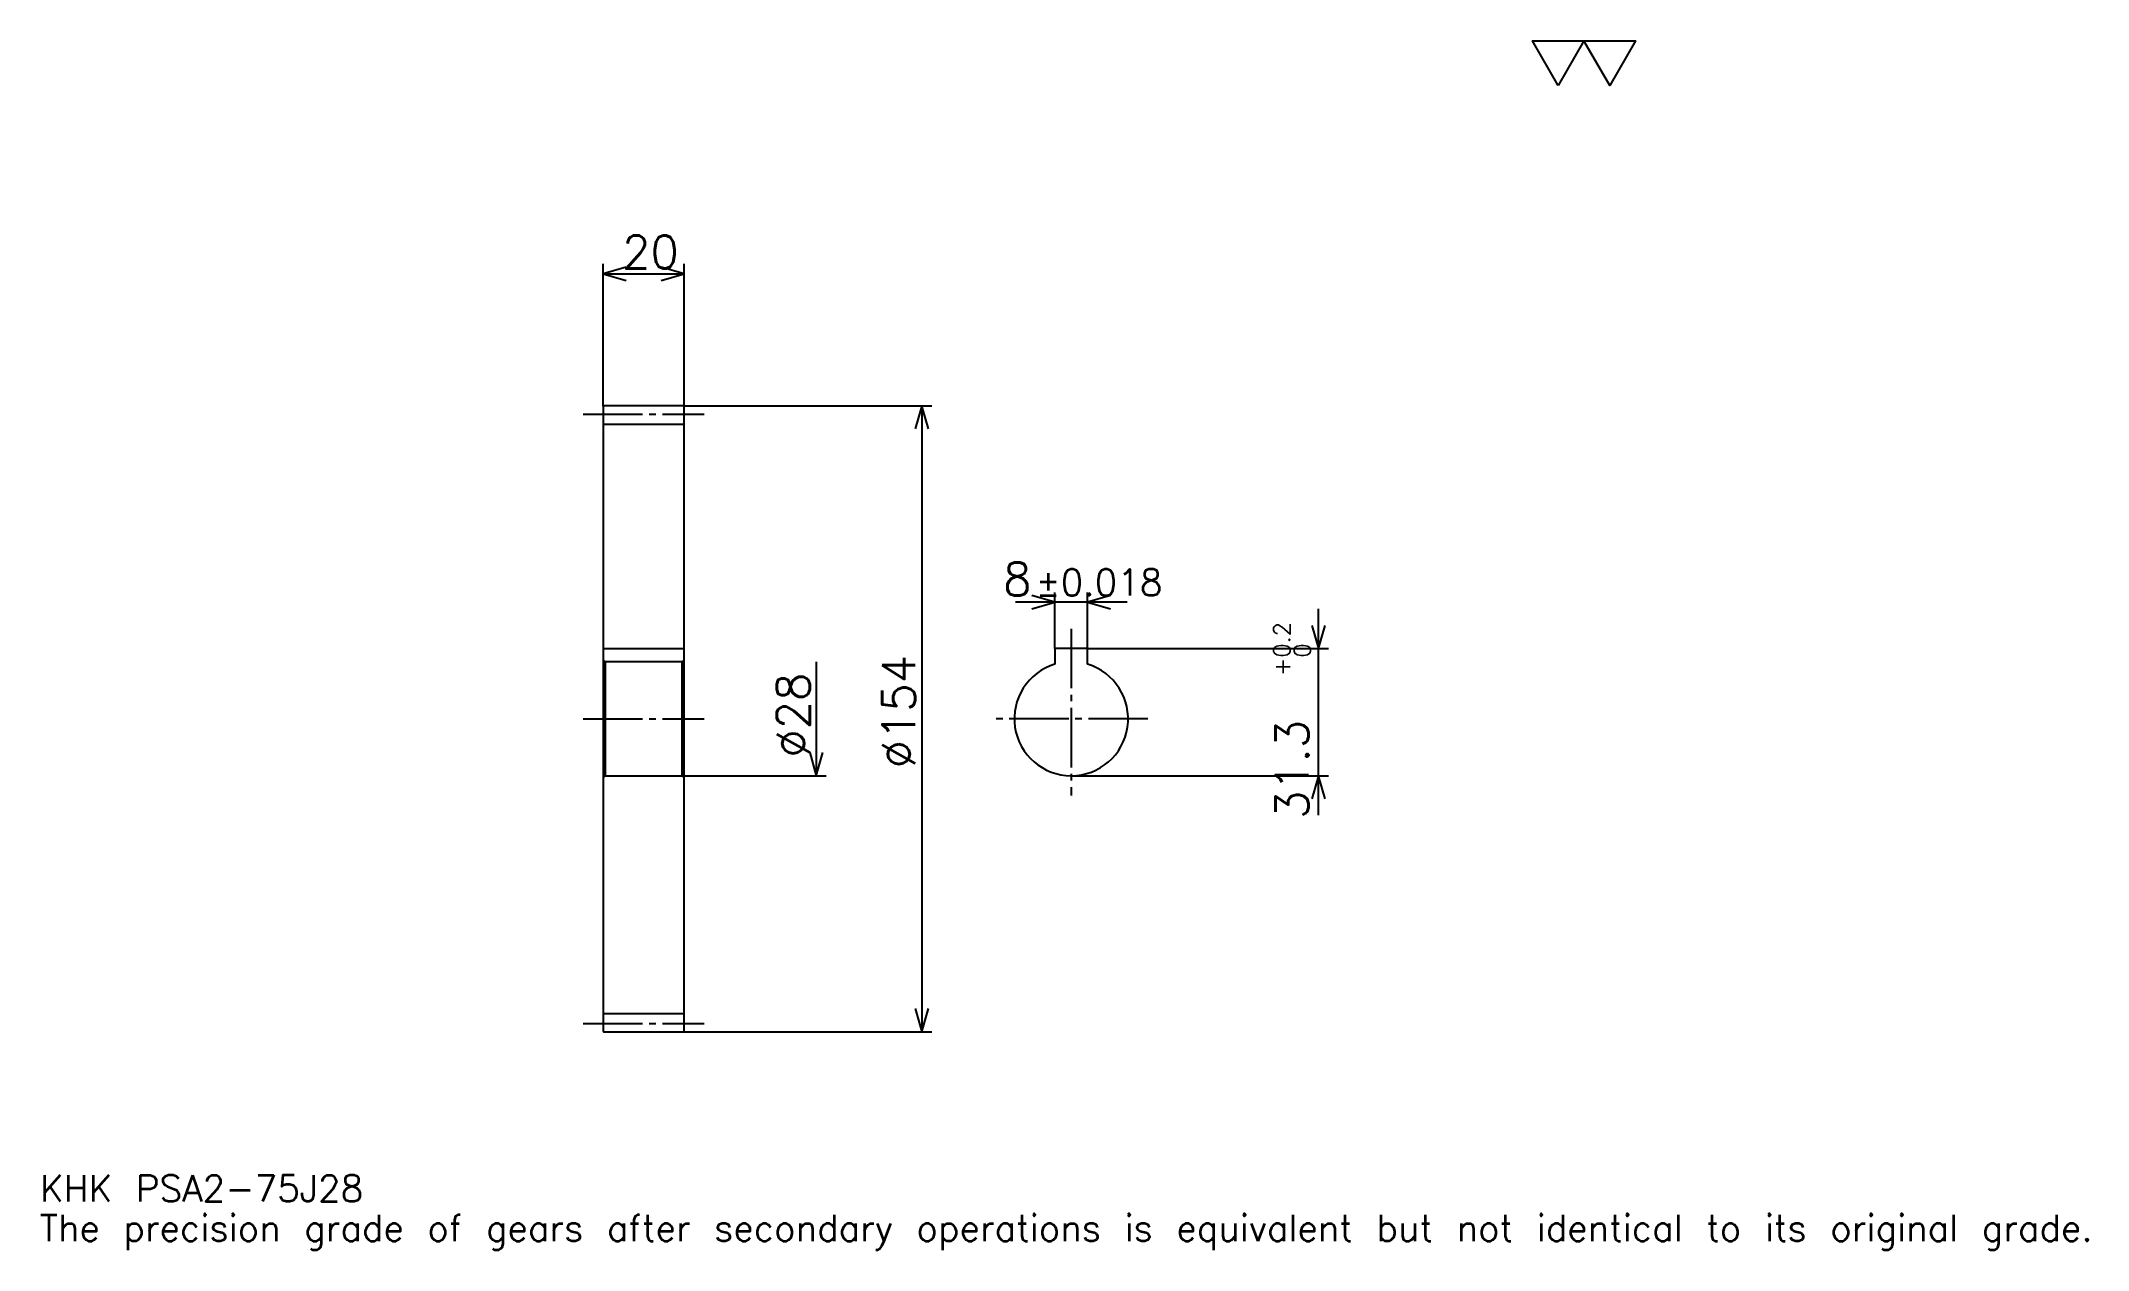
# Model space of a CAD drawing. Extents: x 17 to 520, y 6 to 303.
import ezdxf

# ---------------------------------------------------------------- set-up
doc = ezdxf.new("R2010")
doc.units = 0
doc.linetypes.add('DASHDOT', pattern=[19.5, 14.625, -1.625, 1.625, -1.625])
doc.layers.get('0').update_dxf_attribs({"linetype": 'CONTINUOUS'})
doc.layers.add('DASHDOT', color=6, linetype='DASHDOT')
doc.styles.add('KANJI', font='TXT', dxfattribs={"bigfont": 'BIGFONT'})

msp = doc.modelspace()

# ---------------------------------------------------------------- linework, layer by layer
at = {"color": 5}
for p, q in [((154.875, 213.6875), (154.875, 248.625)), ((174.875, 213.6875), (174.875, 248.625)), ((154.875, 246.1875), (174.875, 246.1875)), ((154.875, 213.587494), (154.875, 213.6875)), ((174.774994, 213.6875), (174.875, 213.6875)), ((174.875, 213.6875), (235.8125, 213.6875)), ((174.875, 213.587494), (174.875, 213.6875)), ((233.375, 213.6875), (233.375, 59.6875)), ((266.125, 153.987503), (266.125, 167.800003)), ((274.125, 153.987503), (274.125, 167.800003)), ((283.875, 165.362503), (256.375, 165.362503)), ((331, 112.9375), (331, 163.737503)), ((274.125, 153.987503), (333.4375, 153.987503)), ((207.375, 150.6875), (207.375, 122.6875)), ((174.875, 122.6875), (209.8125, 122.6875)), ((270.125, 122.6875), (333.4375, 122.6875)), ((174.774994, 59.6875), (174.875, 59.6875)), ((174.875, 59.6875), (235.8125, 59.6875))]:
    msp.add_line(p, q, dxfattribs=at)
at = {"color": 4}
for p, q in [((154.875, 209.1875), (174.875, 209.1875)), ((154.875, 153.987503), (174.875, 153.987503)), ((174.875, 151.1875), (174.375, 150.6875)), ((154.875, 122.1875), (155.375, 122.6875)), ((174.875, 122.1875), (174.375, 122.6875)), ((154.875, 64.1875), (174.875, 64.1875))]:
    msp.add_line(p, q, dxfattribs=at)
at = {"color": 7}
msp.add_lwpolyline([(390, 292.5), (383.662506, 303.484985), (409.012512, 303.484985), (402.674988, 292.5), (396.337494, 303.484985), (390, 292.5)], dxfattribs=at)
at = {"color": 5}
for points in [[(160.5625, 247.8125), (154.875, 246.1875), (160.5625, 244.5625)], [(169.1875, 244.5625), (174.875, 246.1875), (169.1875, 247.8125)], [(235, 208), (233.375, 213.6875), (231.75, 208)], [(260.4375, 163.737503), (266.125, 165.362503), (260.4375, 166.987503)], [(279.8125, 166.987503), (274.125, 165.362503), (279.8125, 163.737503)], [(329.375, 159.675003), (331, 153.987503), (332.625, 159.675003)], [(205.75, 128.375), (207.375, 122.6875), (209, 128.375)], [(332.625, 117), (331, 122.6875), (329.375, 117)], [(231.75, 65.375), (233.375, 59.6875), (235, 65.375)]]:
    msp.add_lwpolyline(points, dxfattribs=at)
at = {"color": 4}
for points in [[(154.875, 122.1875), (154.875, 59.787498), (154.975006, 59.6875), (174.774994, 59.6875), (174.875, 59.787498), (174.875, 213.587494), (174.774994, 213.6875), (154.975006, 213.6875), (154.875, 213.587494), (154.875, 122.1875)], [(154.875, 151.1875), (155.375, 150.6875), (155.375, 122.6875), (174.375, 122.6875), (174.375, 150.6875), (155.375, 150.6875)], [(274.125, 150.103912), (274.125, 153.987503), (266.125, 153.987503), (266.125, 150.103912)]]:
    msp.add_lwpolyline(points, dxfattribs=at)
msp.add_arc((270.125, 136.6875), 14, 106.60154993, 73.39845007, dxfattribs=at)
at = {"layer": 'DASHDOT', "color": 7}
for p, q in [((150, 211.6875), (179.75, 211.6875)), ((270.125, 158.862503), (270.125, 117.8125)), ((150, 136.6875), (179.75, 136.6875)), ((289, 136.6875), (251.25, 136.6875)), ((150, 61.6875), (179.75, 61.6875))]:
    msp.add_line(p, q, dxfattribs=at)

# ---------------------------------------------------------------- texts
at = {"color": 7, "style": 'KANJI'}
for s, height, p in [('20', 8.125, (159.59375, 247.487503)), ('8', 8.125, (253.353394, 166.987503)), ('%%p0.018', 6.5, (261.396149, 166.987503)), ('KHK PSA2-75J28', 6.5, (16.25, 17.875)), ('The precision grade of gears after secondary operations is equivalent but not identical to its original grade.', 6.5, (16.25, 8.125))]:
    msp.add_text(s, height=height, dxfattribs=at).set_placement(p)
for s, height, p in [('0.2', 4.0625, (324.012512, 151.758423)), ('%%c154', 8.125, (231.75, 124.5)), ('0', 4.0625, (329.049988, 151.758423)), ('%%c28', 8.125, (205.75, 127.140625)), ('+', 4.0625, (324.012512, 147.208435)), ('31.3', 8.125, (328.5625, 112.040215))]:
    msp.add_text(s, height=height, rotation=90, dxfattribs=at).set_placement(p)

doc.saveas('drawing.dxf')
